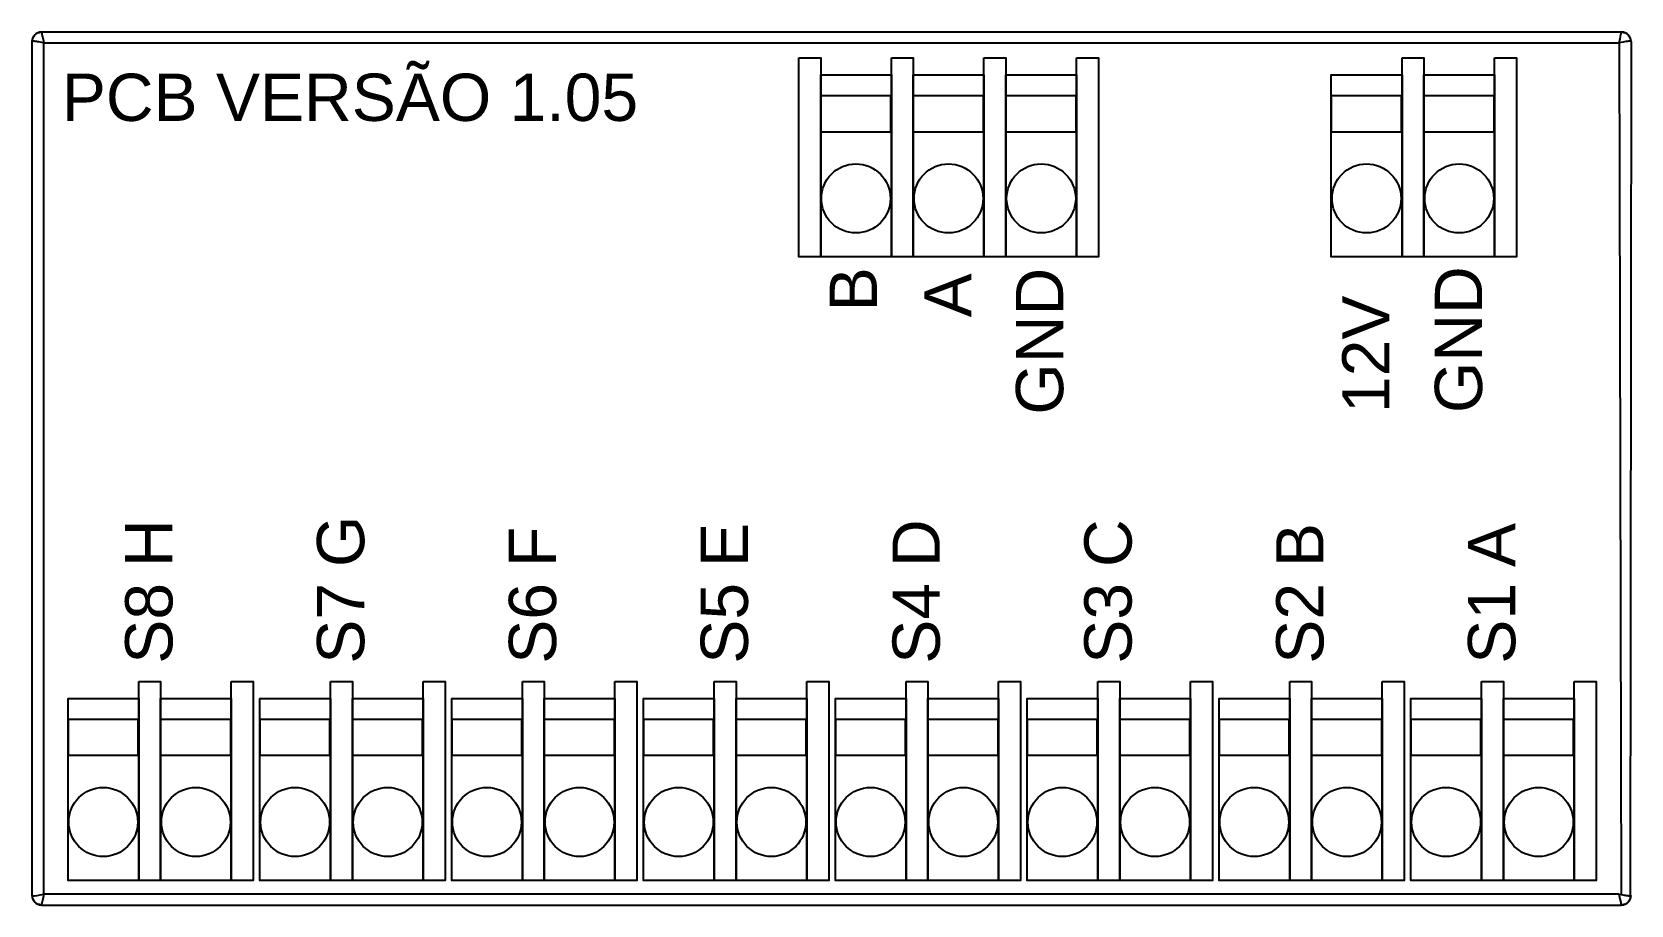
# Model space of a CAD drawing. Header units: millimetres. Extents: x 0 to 94.7, y -51.1 to 0.6.
import ezdxf

# ---------------------------------------------------------------- set-up
doc = ezdxf.new("R2010")
doc.units = ezdxf.units.MM
doc.styles.get("Standard").update_dxf_attribs({"font": 'arial.ttf'})

msp = doc.modelspace()

# ---------------------------------------------------------------- linework, layer by layer
for p, q in [((0.001, 0.002), (0, 0)), ((0, 0), (0, -50.57)), ((0.002, 0.004), (0.001, 0.002)), ((0.002, 0.004), (0.046, 0.216)), ((0.012, 0.007), (0.002, 0.004)), ((0.028, 0.01), (0.012, 0.007)), ((0.052, 0.01), (0.028, 0.01)), ((0.046, 0.216), (0.166, 0.395)), ((0.083, 0.01), (0.052, 0.01)), ((0.121, 0.007), (0.083, 0.01)), ((0.165, 0.003), (0.121, 0.007)), ((0.213, -0.003), (0.165, 0.003)), ((0.166, 0.395), (0.346, 0.515)), ((0.346, 0.515), (0.557, 0.557)), ((0.557, 0.557), (94.129, 0.557)), ((0.558, 0.557), (0.56, 0.554)), ((0.56, 0.554), (0.563, 0.543)), ((0.563, 0.543), (0.568, 0.524)), ((0.568, 0.524), (0.574, 0.499)), ((0.574, 0.499), (0.582, 0.466)), ((0.582, 0.466), (0.59, 0.427)), ((0.59, 0.427), (0.611, 0.333)), ((0.611, 0.333), (0.638, 0.203)), ((0.638, 0.203), (0.675, 0.025)), ((0.675, 0.025), (0.697, -0.084)), ((93.989, -0.084), (94.034, 0.137)), ((94.034, 0.137), (94.068, 0.299)), ((94.068, 0.299), (94.092, 0.409)), ((94.092, 0.409), (94.101, 0.452)), ((94.101, 0.452), (94.11, 0.489)), ((94.11, 0.489), (94.117, 0.519)), ((94.117, 0.519), (94.122, 0.54)), ((94.122, 0.54), (94.126, 0.553)), ((94.126, 0.553), (94.128, 0.557)), ((94.129, 0.557), (94.34, 0.515)), ((94.34, 0.515), (94.52, 0.395)), ((94.502, 0.001), (94.448, -0.006)), ((94.549, 0.006), (94.502, 0.001)), ((94.52, 0.395), (94.64, 0.216)), ((94.591, 0.009), (94.549, 0.006)), ((94.627, 0.01), (94.591, 0.009)), ((94.655, 0.01), (94.627, 0.01)), ((94.64, 0.216), (94.684, 0.004)), ((94.673, 0.008), (94.655, 0.01)), ((94.684, 0.004), (94.673, 0.008)), ((94.685, 0.002), (94.684, 0.004)), ((0.268, -0.01), (0.213, -0.003)), ((0.331, -0.019), (0.268, -0.01)), ((0.404, -0.03), (0.331, -0.019)), ((0.49, -0.044), (0.404, -0.03)), ((0.587, -0.062), (0.49, -0.044)), ((0.697, -0.083), (0.587, -0.062)), ((0.697, -50.491), (0.703, -0.083)), ((0.703, -0.083), (93.989, -0.085)), ((94.108, -0.06), (93.989, -0.083)), ((93.989, -0.085), (94.098, -50.515)), ((94.213, -0.041), (94.108, -0.06)), ((94.305, -0.026), (94.213, -0.041)), ((94.383, -0.015), (94.305, -0.026)), ((94.448, -0.006), (94.383, -0.015)), ((94.686, -0.083), (94.686, -0.083)), ((0, -50.578), (0, -50.579)), ((0, -50.579), (0.002, -50.581)), ((0.045, -50.793), (0.002, -50.581)), ((0.002, -50.581), (0.048, -50.588)), ((0.166, -50.973), (0.045, -50.793)), ((0.048, -50.588), (0.151, -50.582)), ((0.151, -50.582), (0.302, -50.563)), ((0.346, -51.093), (0.166, -50.973)), ((0.302, -50.563), (0.49, -50.533)), ((0.557, -51.135), (0.346, -51.093)), ((0.49, -50.533), (0.699, -50.494)), ((0.567, -51.105), (0.557, -51.135)), ((0.587, -51.017), (0.567, -51.105)), ((0.617, -50.877), (0.587, -51.017)), ((0.655, -50.698), (0.617, -50.877)), ((0.697, -50.491), (0.655, -50.698)), ((39.852, -50.494), (0.697, -50.491)), ((93.989, -50.494), (39.725, -50.494)), ((94.03, -50.698), (93.989, -50.494)), ((93.989, -50.494), (94.098, -50.515)), ((94.047, -50.781), (94.03, -50.698)), ((94.075, -50.911), (94.047, -50.781)), ((94.095, -51.005), (94.075, -50.911)), ((94.104, -51.044), (94.095, -51.005)), ((94.098, -50.515), (94.196, -50.533)), ((94.112, -51.076), (94.104, -51.044)), ((94.118, -51.102), (94.112, -51.076)), ((94.123, -51.12), (94.118, -51.102)), ((94.126, -51.131), (94.123, -51.12)), ((94.34, -51.093), (94.128, -51.135)), ((94.196, -50.533), (94.282, -50.547)), ((94.282, -50.547), (94.356, -50.559)), ((94.519, -50.973), (94.34, -51.093)), ((94.356, -50.559), (94.419, -50.568)), ((94.419, -50.568), (94.473, -50.575)), ((94.473, -50.575), (94.521, -50.58)), ((94.64, -50.793), (94.519, -50.973)), ((94.521, -50.58), (94.565, -50.584)), ((94.565, -50.584), (94.603, -50.587)), ((94.603, -50.587), (94.634, -50.588)), ((94.634, -50.588), (94.657, -50.587)), ((94.683, -50.581), (94.64, -50.793)), ((94.657, -50.587), (94.674, -50.585)), ((94.674, -50.585), (94.683, -50.581)), ((94.683, -50.581), (94.685, -50.579)), ((94.685, -50.579), (94.686, -50.577)), ((94.128, -51.135), (94.126, -51.131))]:
    msp.add_line(p, q)
for points in [[(94.686, 0), (94.64, -50.793)], [(0.557, -51.135), (94.128, -51.135)]]:
    msp.add_lwpolyline(points)
for points in [[(45.404, -0.982), (46.704, -0.982), (46.704, -12.756), (45.404, -12.756)], [(50.888, -0.982), (52.188, -0.982), (52.188, -12.756), (50.888, -12.756)], [(50.888, -0.982), (52.188, -0.982), (52.188, -12.756), (50.888, -12.756)], [(56.373, -0.982), (57.673, -0.982), (57.673, -12.756), (56.373, -12.756)], [(61.858, -0.982), (63.158, -0.982), (63.158, -12.756), (61.858, -12.756)], [(81.125, -0.982), (82.425, -0.982), (82.425, -12.756), (81.125, -12.756)], [(86.61, -0.982), (87.91, -0.982), (87.91, -12.756), (86.61, -12.756)], [(50.888, -12.756), (46.704, -12.756), (46.704, -1.984), (50.888, -1.984)], [(56.373, -12.756), (52.188, -12.756), (52.188, -1.984), (56.373, -1.984)], [(61.858, -12.756), (57.673, -12.756), (57.673, -1.984), (61.858, -1.984)], [(81.125, -12.756), (76.94, -12.756), (76.94, -1.984), (81.125, -1.984)], [(86.61, -12.756), (82.425, -12.756), (82.425, -1.984), (86.61, -1.984)], [(50.854, -3.223), (46.704, -3.223), (46.704, -5.347), (50.854, -5.347)], [(56.339, -3.223), (52.188, -3.223), (52.188, -5.347), (56.339, -5.347)], [(61.824, -3.223), (57.673, -3.223), (57.673, -5.347), (61.824, -5.347)], [(81.091, -3.223), (76.94, -3.223), (76.94, -5.347), (81.091, -5.347)], [(86.576, -3.223), (82.425, -3.223), (82.425, -5.347), (86.576, -5.347)], [(6.318, -37.903), (7.618, -37.903), (7.618, -49.677), (6.318, -49.677)], [(11.803, -37.903), (13.103, -37.903), (13.103, -49.677), (11.803, -49.677)], [(17.678, -37.903), (18.978, -37.903), (18.978, -49.677), (17.678, -49.677)], [(23.162, -37.903), (24.462, -37.903), (24.462, -49.677), (23.162, -49.677)], [(29.037, -37.903), (30.337, -37.903), (30.337, -49.677), (29.037, -49.677)], [(34.522, -37.903), (35.822, -37.903), (35.822, -49.677), (34.522, -49.677)], [(40.396, -37.903), (41.696, -37.903), (41.696, -49.677), (40.396, -49.677)], [(45.881, -37.903), (47.181, -37.903), (47.181, -49.677), (45.881, -49.677)], [(51.756, -37.903), (53.056, -37.903), (53.056, -49.677), (51.756, -49.677)], [(57.241, -37.903), (58.541, -37.903), (58.541, -49.677), (57.241, -49.677)], [(63.115, -37.903), (64.415, -37.903), (64.415, -49.677), (63.115, -49.677)], [(68.6, -37.903), (69.9, -37.903), (69.9, -49.677), (68.6, -49.677)], [(74.475, -37.903), (75.775, -37.903), (75.775, -49.677), (74.475, -49.677)], [(79.959, -37.903), (81.259, -37.903), (81.259, -49.677), (79.959, -49.677)], [(85.834, -37.903), (87.134, -37.903), (87.134, -49.677), (85.834, -49.677)], [(91.319, -37.903), (92.619, -37.903), (92.619, -49.677), (91.319, -49.677)], [(6.318, -49.677), (2.133, -49.677), (2.133, -38.905), (6.318, -38.905)], [(11.803, -49.677), (7.618, -49.677), (7.618, -38.905), (11.803, -38.905)], [(17.678, -49.677), (13.493, -49.677), (13.493, -38.905), (17.678, -38.905)], [(23.162, -49.677), (18.978, -49.677), (18.978, -38.905), (23.162, -38.905)], [(29.037, -49.677), (24.852, -49.677), (24.852, -38.905), (29.037, -38.905)], [(34.522, -49.677), (30.337, -49.677), (30.337, -38.905), (34.522, -38.905)], [(40.396, -49.677), (36.212, -49.677), (36.212, -38.905), (40.396, -38.905)], [(45.881, -49.677), (41.696, -49.677), (41.696, -38.905), (45.881, -38.905)], [(51.756, -49.677), (47.571, -49.677), (47.571, -38.905), (51.756, -38.905)], [(57.241, -49.677), (53.056, -49.677), (53.056, -38.905), (57.241, -38.905)], [(63.115, -49.677), (58.931, -49.677), (58.931, -38.905), (63.115, -38.905)], [(68.6, -49.677), (64.415, -49.677), (64.415, -38.905), (68.6, -38.905)], [(74.475, -49.677), (70.29, -49.677), (70.29, -38.905), (74.475, -38.905)], [(79.959, -49.677), (75.775, -49.677), (75.775, -38.905), (79.959, -38.905)], [(85.834, -49.677), (81.649, -49.677), (81.649, -38.905), (85.834, -38.905)], [(91.319, -49.677), (87.134, -49.677), (87.134, -38.905), (91.319, -38.905)], [(6.284, -40.144), (2.133, -40.144), (2.133, -42.268), (6.284, -42.268)], [(11.769, -40.144), (7.618, -40.144), (7.618, -42.268), (11.769, -42.268)], [(17.643, -40.144), (13.493, -40.144), (13.493, -42.268), (17.643, -42.268)], [(23.128, -40.144), (18.978, -40.144), (18.978, -42.268), (23.128, -42.268)], [(29.003, -40.144), (24.852, -40.144), (24.852, -42.268), (29.003, -42.268)], [(34.488, -40.144), (30.337, -40.144), (30.337, -42.268), (34.488, -42.268)], [(40.362, -40.144), (36.212, -40.144), (36.212, -42.268), (40.362, -42.268)], [(45.847, -40.144), (41.696, -40.144), (41.696, -42.268), (45.847, -42.268)], [(51.722, -40.144), (47.571, -40.144), (47.571, -42.268), (51.722, -42.268)], [(57.206, -40.144), (53.056, -40.144), (53.056, -42.268), (57.206, -42.268)], [(63.081, -40.144), (58.931, -40.144), (58.931, -42.268), (63.081, -42.268)], [(68.566, -40.144), (64.415, -40.144), (64.415, -42.268), (68.566, -42.268)], [(74.441, -40.144), (70.29, -40.144), (70.29, -42.268), (74.441, -42.268)], [(79.925, -40.144), (75.775, -40.144), (75.775, -42.268), (79.925, -42.268)], [(85.8, -40.144), (81.649, -40.144), (81.649, -42.268), (85.8, -42.268)], [(91.285, -40.144), (87.134, -40.144), (87.134, -42.268), (91.285, -42.268)]]:
    msp.add_lwpolyline(points, close=True)
for centre in [(48.79, -9.299), (54.274, -9.299), (59.759, -9.299), (79.026, -9.299), (84.511, -9.299), (4.219, -46.22), (9.704, -46.22), (15.579, -46.22), (21.063, -46.22), (26.938, -46.22), (32.423, -46.22), (38.298, -46.22), (43.782, -46.22), (49.657, -46.22), (55.142, -46.22), (61.016, -46.22), (66.501, -46.22), (72.376, -46.22), (77.861, -46.22), (83.735, -46.22), (89.22, -46.22)]:
    msp.add_circle(centre, 2.044)
for centre, start, end in [((0.557, 0), 90, 180), ((94.129, 0), 0, 90), ((0.557, -50.578), 180, 270), ((94.128, -50.577), 270, 0)]:
    msp.add_arc(centre, 0.557, start, end)

# ---------------------------------------------------------------- texts
at = {"insert": (1.765, -1.909), "char_height": 2.8, "attachment_point": 1}
msp.add_mtext_dynamic_manual_height_columns('PCB VERSÃO 1.05', width=49.28115, gutter_width=743.841, heights=[0], dxfattribs=at)
at = {"char_height": 2.8, "attachment_point": 1, "rotation": 90}
for s, insert in [('B', (47.235, -15.979)), ('A', (52.832, -16.341)), ('GND', (58.264, -22.099)), ('GND', (83.068, -22.008)), ('12V', (77.584, -22.008)), ('G', (16.876, -31.123)), ('H', (5.517, -31.123)), ('F', (28.236, -31.123)), ('E', (39.595, -31.123)), ('D', (50.955, -31.123)), ('C', (62.314, -31.123)), ('B', (73.674, -31.123)), ('A', (85.033, -31.123)), ('S4', (50.955, -36.848)), ('S8', (5.517, -36.848)), ('S7', (16.876, -36.848)), ('S6', (28.236, -36.848)), ('S5', (39.595, -36.848)), ('S3', (62.314, -36.848)), ('S2', (73.674, -36.848)), ('S1', (85.033, -36.848))]:
    msp.add_mtext_dynamic_manual_height_columns(s, width=21.60099, gutter_width=743.841, heights=[0], dxfattribs=dict(at, insert=insert))

doc.saveas('drawing.dxf')
